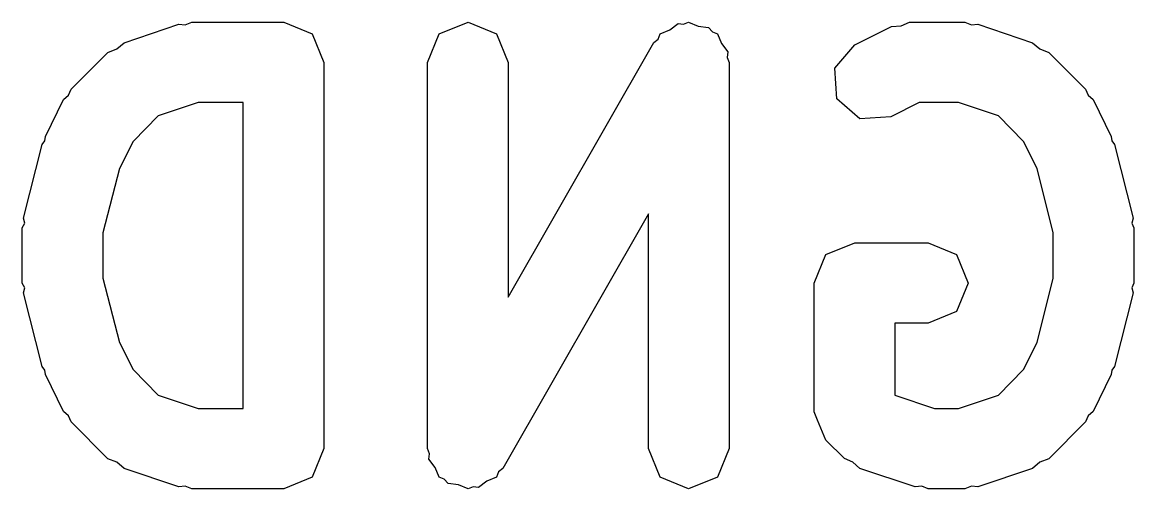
# Model space of a CAD drawing. Extents: x 83.8 to 115, y -109.8 to -83.6.
# Drawn here: x 113.137 to 114.862, y -95.034 to -94.309 of the extents above; entities that cross this region are included whole.
import ezdxf

# ---------------------------------------------------------------- set-up
doc = ezdxf.new("R2010")
doc.units = 0
doc.layers.add('BLACK', color=7, linetype='CONTINUOUS')

msp = doc.modelspace()

# ---------------------------------------------------------------- linework, layer by layer
at = {"layer": 'BLACK', "linetype": 'CONTINUOUS'}
for p, q in [((113.295, -94.3407), (113.38, -94.3121)), ((113.38, -94.3121), (113.39, -94.3129)), ((113.39, -94.3129), (113.4, -94.3089)), ((113.4, -94.3089), (113.543, -94.3089)), ((113.543, -94.3089), (113.587, -94.3272)), ((113.784, -94.3272), (113.829, -94.3089)), ((113.829, -94.3089), (113.873, -94.3272)), ((114.127, -94.3272), (114.142, -94.321)), ((114.142, -94.321), (114.155, -94.3111)), ((114.155, -94.3111), (114.163, -94.3122)), ((114.163, -94.3122), (114.171, -94.3089)), ((114.171, -94.3089), (114.186, -94.3151)), ((114.186, -94.3151), (114.202, -94.3172)), ((114.202, -94.3172), (114.208, -94.3239)), ((114.429, -94.3441), (114.486, -94.3155)), ((114.486, -94.3155), (114.501, -94.3145)), ((114.501, -94.3145), (114.514, -94.3089)), ((114.514, -94.3089), (114.6, -94.3089)), ((114.6, -94.3089), (114.61, -94.3129)), ((114.61, -94.3129), (114.62, -94.3121)), ((114.62, -94.3121), (114.705, -94.3407)), ((113.587, -94.3272), (113.605, -94.3714)), ((113.766, -94.3714), (113.784, -94.3272)), ((113.873, -94.3272), (113.891, -94.3714)), ((114.117, -94.3404), (114.124, -94.3352)), ((114.124, -94.3352), (114.127, -94.3272)), ((114.208, -94.3239), (114.216, -94.3272)), ((114.216, -94.3272), (114.222, -94.3422)), ((113.213, -94.4129), (113.27, -94.3558)), ((113.27, -94.3558), (113.284, -94.3502)), ((113.284, -94.3502), (113.295, -94.3407)), ((113.891, -94.7361), (114.117, -94.3404)), ((114.222, -94.3422), (114.232, -94.355)), ((114.232, -94.355), (114.231, -94.3635)), ((114.398, -94.3802), (114.429, -94.3441)), ((114.705, -94.3407), (114.716, -94.3502)), ((114.716, -94.3502), (114.73, -94.3558)), ((114.73, -94.3558), (114.787, -94.4129)), ((113.605, -94.3714), (113.605, -94.9714)), ((113.766, -94.9714), (113.766, -94.3714)), ((113.891, -94.3714), (113.891, -94.7361)), ((114.231, -94.3635), (114.234, -94.3714)), ((114.234, -94.3714), (114.234, -94.9714)), ((114.401, -94.428), (114.398, -94.3802)), ((113.201, -94.4292), (113.209, -94.4225)), ((113.209, -94.4225), (113.213, -94.4129)), ((114.787, -94.4129), (114.791, -94.4225)), ((114.791, -94.4225), (114.799, -94.4292)), ((113.173, -94.4863), (113.201, -94.4292)), ((113.41, -94.4339), (113.348, -94.4546)), ((113.48, -94.4339), (113.41, -94.4339)), ((113.48, -94.9089), (113.48, -94.4339)), ((114.437, -94.4593), (114.401, -94.428)), ((114.529, -94.4339), (114.485, -94.4559)), ((114.59, -94.4339), (114.529, -94.4339)), ((114.652, -94.4546), (114.59, -94.4339)), ((114.799, -94.4292), (114.827, -94.4863)), ((113.348, -94.4546), (113.309, -94.4942)), ((114.485, -94.4559), (114.437, -94.4593)), ((114.691, -94.4942), (114.652, -94.4546)), ((113.168, -94.4991), (113.172, -94.4934)), ((113.172, -94.4934), (113.173, -94.4863)), ((113.309, -94.4942), (113.288, -94.5361)), ((114.712, -94.5361), (114.691, -94.4942)), ((114.827, -94.4863), (114.828, -94.4934)), ((114.828, -94.4934), (114.832, -94.4991)), ((113.139, -94.6134), (113.168, -94.4991)), ((114.832, -94.4991), (114.861, -94.6134)), ((113.288, -94.5361), (113.262, -94.6363)), ((114.737, -94.6363), (114.712, -94.5361)), ((113.141, -94.6212), (113.139, -94.6134)), ((114.109, -94.6068), (113.883, -95.0024)), ((114.109, -94.9714), (114.109, -94.6068)), ((114.861, -94.6134), (114.859, -94.6212)), ((113.137, -94.6286), (113.141, -94.6212)), ((113.137, -94.7143), (113.137, -94.6286)), ((114.859, -94.6212), (114.862, -94.6286)), ((114.862, -94.6286), (114.862, -94.7143)), ((113.262, -94.6363), (113.262, -94.7066)), ((114.737, -94.7066), (114.737, -94.6363)), ((114.384, -94.6701), (114.429, -94.6518)), ((114.429, -94.6518), (114.543, -94.6518)), ((114.543, -94.6518), (114.587, -94.6701)), ((114.366, -94.7143), (114.384, -94.6701)), ((114.587, -94.6701), (114.605, -94.7143)), ((113.141, -94.7216), (113.137, -94.7143)), ((113.262, -94.7066), (113.288, -94.8068)), ((114.366, -94.9143), (114.366, -94.7143)), ((114.605, -94.7143), (114.587, -94.7585)), ((114.712, -94.8068), (114.737, -94.7066)), ((114.862, -94.7143), (114.859, -94.7216)), ((113.139, -94.7294), (113.141, -94.7216)), ((113.168, -94.8437), (113.139, -94.7294)), ((114.861, -94.7294), (114.832, -94.8437)), ((114.859, -94.7216), (114.861, -94.7294)), ((114.587, -94.7585), (114.543, -94.7768)), ((114.543, -94.7768), (114.491, -94.7768)), ((114.491, -94.7768), (114.491, -94.8883)), ((113.288, -94.8068), (113.309, -94.8487)), ((114.691, -94.8487), (114.712, -94.8068)), ((113.172, -94.8494), (113.168, -94.8437)), ((113.173, -94.8565), (113.172, -94.8494)), ((113.201, -94.9137), (113.173, -94.8565)), ((113.309, -94.8487), (113.348, -94.8882)), ((114.652, -94.8882), (114.691, -94.8487)), ((114.827, -94.8565), (114.799, -94.9137)), ((114.828, -94.8494), (114.827, -94.8565)), ((114.832, -94.8437), (114.828, -94.8494)), ((113.348, -94.8882), (113.41, -94.9089)), ((114.491, -94.8883), (114.553, -94.9089)), ((114.59, -94.9089), (114.652, -94.8882)), ((113.41, -94.9089), (113.48, -94.9089)), ((114.553, -94.9089), (114.59, -94.9089)), ((113.209, -94.9204), (113.201, -94.9137)), ((113.213, -94.9299), (113.209, -94.9204)), ((114.371, -94.9272), (114.366, -94.9143)), ((114.791, -94.9204), (114.787, -94.9299)), ((114.799, -94.9137), (114.791, -94.9204)), ((113.27, -94.9871), (113.213, -94.9299)), ((114.384, -94.9585), (114.371, -94.9272)), ((114.787, -94.9299), (114.73, -94.9871)), ((114.413, -94.987), (114.384, -94.9585)), ((113.605, -94.9714), (113.587, -95.0156)), ((113.769, -94.9794), (113.766, -94.9714)), ((114.127, -95.0156), (114.109, -94.9714)), ((114.234, -94.9714), (114.216, -95.0156)), ((113.284, -94.9926), (113.27, -94.9871)), ((113.295, -95.0022), (113.284, -94.9926)), ((113.768, -94.9879), (113.769, -94.9794)), ((113.778, -95.0007), (113.768, -94.9879)), ((114.426, -94.9926), (114.413, -94.987)), ((114.437, -95.0022), (114.426, -94.9926)), ((114.716, -94.9926), (114.705, -95.0022)), ((114.73, -94.9871), (114.716, -94.9926)), ((113.38, -95.0307), (113.295, -95.0022)), ((113.784, -95.0156), (113.778, -95.0007)), ((113.876, -95.0077), (113.873, -95.0156)), ((113.883, -95.0024), (113.876, -95.0077)), ((114.523, -95.0307), (114.437, -95.0022)), ((114.705, -95.0022), (114.62, -95.0307)), ((113.39, -95.03), (113.38, -95.0307)), ((113.4, -95.0339), (113.39, -95.03)), ((113.587, -95.0156), (113.543, -95.0339)), ((113.792, -95.0189), (113.784, -95.0156)), ((113.798, -95.0257), (113.792, -95.0189)), ((113.814, -95.0277), (113.798, -95.0257)), ((113.829, -95.0339), (113.814, -95.0277)), ((113.858, -95.0218), (113.845, -95.0317)), ((113.873, -95.0156), (113.858, -95.0218)), ((114.171, -95.0339), (114.127, -95.0156)), ((114.216, -95.0156), (114.171, -95.0339)), ((114.533, -95.03), (114.523, -95.0307)), ((114.543, -95.0339), (114.533, -95.03)), ((114.61, -95.03), (114.6, -95.0339)), ((114.62, -95.0307), (114.61, -95.03)), ((113.543, -95.0339), (113.4, -95.0339)), ((113.837, -95.0306), (113.829, -95.0339)), ((113.845, -95.0317), (113.837, -95.0306)), ((114.6, -95.0339), (114.543, -95.0339))]:
    msp.add_line(p, q, dxfattribs=at)

doc.saveas('drawing.dxf')
